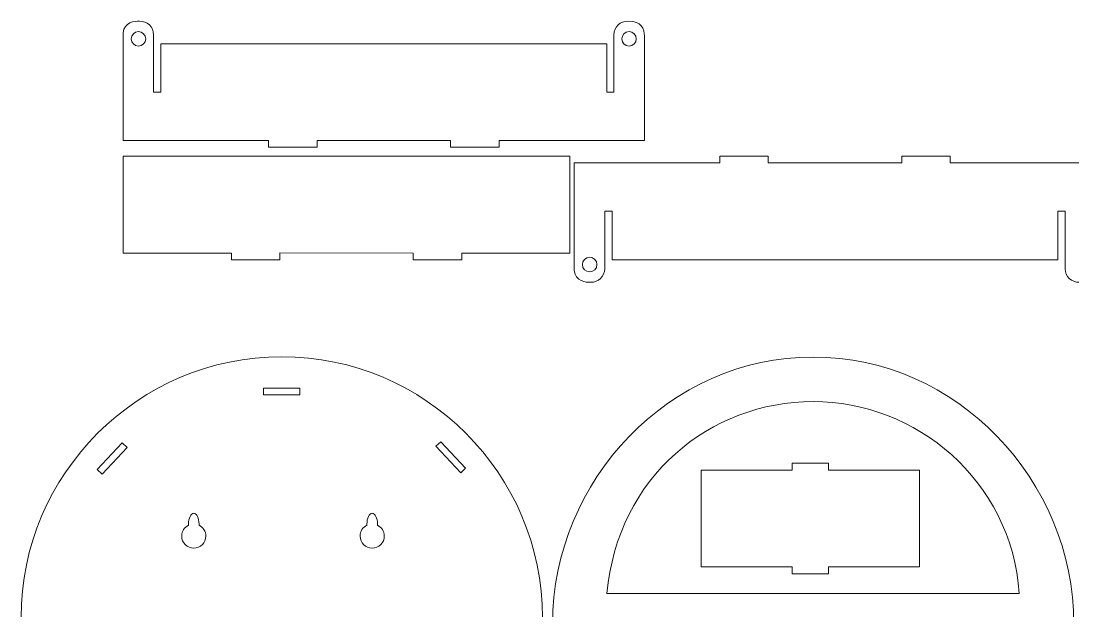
# Model space of a CAD drawing. Header units: centimetres. Extents: x -57 to 60, y -43 to 40.
# Drawn here: x -57.5 to 10.7, y 2.2 to 40.4 of the extents above; entities that cross this region are included whole.
import ezdxf

# ---------------------------------------------------------------- set-up
doc = ezdxf.new("R2010")
doc.units = ezdxf.units.CM
doc.header["$MEASUREMENT"] = 0
doc.layers.add('layer 1', color=7, linetype='Continuous')

msp = doc.modelspace()

# ---------------------------------------------------------------- linework, layer by layer
at = {"layer": 'layer 1', "color": 250, "lineweight": 9}
for points, knots in [([(-29.65228, 32.21335), (-29.65228, 32.21335), (-29.65228, 32.64704), (-29.65228, 32.64704), (-29.65228, 32.64704), (-29.65228, 32.64704), (-38.29825, 32.64704), (-38.29825, 32.64704), (-38.29825, 32.64704), (-38.29825, 32.64704), (-38.29825, 32.21335), (-38.29825, 32.21335), (-38.29825, 32.21335), (-38.29825, 32.21335), (-41.44224, 32.21335), (-41.44224, 32.21335), (-41.44224, 32.21335), (-41.44224, 32.21335), (-41.44224, 32.64704), (-41.44224, 32.64704), (-41.44224, 32.64704), (-41.44224, 32.64704), (-50.87384, 32.64704), (-50.87384, 32.64704), (-50.87384, 32.64704), (-50.87384, 32.64704), (-50.87393, 39.62548), (-50.87393, 39.62548), (-50.87393, 39.62548), (-50.80131, 40.3323), (-50.11914, 40.3945), (-49.81788, 40.39215), (-49.81788, 40.39215), (-49.31308, 40.38807), (-48.89958, 40.03665), (-48.89958, 39.50928), (-48.89958, 39.50928), (-48.89958, 39.50928), (-48.89968, 39.185), (-48.89968, 39.185), (-48.89968, 39.185), (-48.89968, 39.185), (-48.89968, 35.78692), (-48.89968, 35.78692), (-48.89968, 35.78692), (-48.89968, 35.78692), (-48.42922, 35.78692), (-48.42922, 35.78692), (-48.42922, 35.78692), (-48.42922, 35.78692), (-48.42922, 38.92672), (-48.42922, 38.92672), (-48.42922, 38.92672), (-38.79656, 38.92672), (-29.16392, 38.92672), (-19.53127, 38.92672), (-19.53127, 38.92672), (-19.53127, 38.92672), (-19.53127, 35.78692), (-19.53127, 35.78692), (-19.53127, 35.78692), (-19.53127, 35.78692), (-19.06086, 35.78692), (-19.06086, 35.78692), (-19.06086, 35.78692), (-19.06086, 35.78692), (-19.06095, 39.185), (-19.06095, 39.185), (-19.06095, 39.185), (-19.06095, 39.185), (-19.06095, 39.50928), (-19.06095, 39.50928), (-19.06095, 39.50928), (-19.06095, 40.03665), (-18.64745, 40.3891), (-18.14265, 40.39215), (-18.14265, 40.39215), (-17.27137, 40.39732), (-17.08656, 39.87119), (-17.08656, 39.41228), (-17.08656, 39.41228), (-17.08656, 39.41228), (-17.08664, 32.64704), (-17.08664, 32.64704), (-17.08664, 32.64704), (-17.08664, 32.64704), (-26.50829, 32.64704), (-26.50829, 32.64704), (-26.50829, 32.64704), (-26.50829, 32.64704), (-26.50829, 32.21335), (-26.50829, 32.21335), (-26.50829, 32.21335), (-26.50829, 32.21335), (-29.65228, 32.21335), (-29.65228, 32.21335)], [0, 0, 0, 0, 0.04, 0.04, 0.04, 0.04, 0.08, 0.08, 0.08, 0.08, 0.12, 0.12, 0.12, 0.12, 0.16, 0.16, 0.16, 0.16, 0.2, 0.2, 0.2, 0.2, 0.24, 0.24, 0.24, 0.24, 0.28, 0.28, 0.28, 0.28, 0.32, 0.32, 0.32, 0.32, 0.36, 0.36, 0.36, 0.36, 0.4, 0.4, 0.4, 0.4, 0.44, 0.44, 0.44, 0.44, 0.48, 0.48, 0.48, 0.48, 0.52, 0.52, 0.52, 0.52, 0.56, 0.56, 0.56, 0.56, 0.6, 0.6, 0.6, 0.6, 0.64, 0.64, 0.64, 0.64, 0.68, 0.68, 0.68, 0.68, 0.72, 0.72, 0.72, 0.72, 0.76, 0.76, 0.76, 0.76, 0.8, 0.8, 0.8, 0.8, 0.84, 0.84, 0.84, 0.84, 0.88, 0.88, 0.88, 0.88, 0.92, 0.92, 0.92, 0.92, 1, 1, 1, 1]), ([(-49.8768, 38.77118), (-49.61706, 38.77118), (-49.40639, 38.98202), (-49.40639, 39.24215), (-49.40639, 39.24215), (-49.40639, 39.50229), (-49.61706, 39.71312), (-49.8768, 39.71312), (-49.8768, 39.71312), (-50.13663, 39.71312), (-50.3472, 39.50229), (-50.3472, 39.24215), (-50.3472, 39.24215), (-50.3472, 38.98202), (-50.13663, 38.77118), (-49.8768, 38.77118)], [0, 0, 0, 0, 0.2, 0.2, 0.2, 0.2, 0.4, 0.4, 0.4, 0.4, 0.6, 0.6, 0.6, 0.6, 1, 1, 1, 1]), ([(-18.55414, 39.24215), (-18.55414, 38.98202), (-18.34348, 38.77118), (-18.08374, 38.77118), (-18.08374, 38.77118), (-17.82389, 38.77118), (-17.61329, 38.98202), (-17.61329, 39.24215), (-17.61329, 39.24215), (-17.61329, 39.50229), (-17.82389, 39.71312), (-18.08374, 39.71312), (-18.08374, 39.71312), (-18.34348, 39.71312), (-18.55414, 39.50229), (-18.55414, 39.24215)], [0, 0, 0, 0, 0.2, 0.2, 0.2, 0.2, 0.4, 0.4, 0.4, 0.4, 0.6, 0.6, 0.6, 0.6, 1, 1, 1, 1]), ([(-32.06676, 24.92541), (-32.06676, 24.92541), (-28.92276, 24.92541), (-28.92276, 24.92541), (-28.92276, 24.92541), (-28.92276, 24.92541), (-28.92276, 25.3591), (-28.92276, 25.3591), (-28.92276, 25.3591), (-28.92276, 25.3591), (-21.91558, 25.3591), (-21.91558, 25.3591), (-21.91558, 25.3591), (-21.91558, 25.3591), (-21.91558, 31.63878), (-21.91558, 31.63878), (-21.91558, 31.63878), (-31.56837, 31.63877), (-41.22114, 31.63882), (-50.87393, 31.63877), (-50.87393, 31.63877), (-50.87393, 31.63877), (-50.87393, 25.35909), (-50.87393, 25.35909), (-50.87393, 25.35909), (-50.87393, 25.35909), (-43.85672, 25.3591), (-43.85672, 25.3591), (-43.85672, 25.3591), (-43.85672, 25.3591), (-43.85672, 24.92541), (-43.85672, 24.92541), (-43.85672, 24.92541), (-43.85672, 24.92541), (-40.71273, 24.92541), (-40.71273, 24.92541), (-40.71273, 24.92541), (-40.71273, 24.92541), (-40.71275, 25.36855), (-40.71275, 25.36855), (-40.71275, 25.36855), (-40.71275, 25.36855), (-32.06676, 25.3591), (-32.06676, 25.3591), (-32.06676, 25.3591), (-32.06676, 25.3591), (-32.06676, 24.92541), (-32.06676, 24.92541)], [0, 0, 0, 0, 0.07692308, 0.07692308, 0.07692308, 0.07692308, 0.15384615, 0.15384615, 0.15384615, 0.15384615, 0.23076923, 0.23076923, 0.23076923, 0.23076923, 0.30769231, 0.30769231, 0.30769231, 0.30769231, 0.38461538, 0.38461538, 0.38461538, 0.38461538, 0.46153846, 0.46153846, 0.46153846, 0.46153846, 0.53846154, 0.53846154, 0.53846154, 0.53846154, 0.61538462, 0.61538462, 0.61538462, 0.61538462, 0.69230769, 0.69230769, 0.69230769, 0.69230769, 0.76923077, 0.76923077, 0.76923077, 0.76923077, 0.84615385, 0.84615385, 0.84615385, 0.84615385, 1, 1, 1, 1]), ([(-0.40977, 31.63881), (-0.40977, 31.63881), (-0.40977, 31.20511), (-0.40977, 31.20511), (-0.40977, 31.20511), (-0.40977, 31.20511), (-9.05574, 31.20511), (-9.05574, 31.20511), (-9.05574, 31.20511), (-9.05574, 31.20511), (-9.05574, 31.63881), (-9.05574, 31.63881), (-9.05574, 31.63881), (-9.05574, 31.63881), (-12.19973, 31.63881), (-12.19973, 31.63881), (-12.19973, 31.63881), (-12.19973, 31.63881), (-12.19973, 31.20511), (-12.19973, 31.20511), (-12.19973, 31.20511), (-12.19973, 31.20511), (-21.63133, 31.20511), (-21.63133, 31.20511), (-21.63133, 31.20511), (-21.63133, 31.20511), (-21.63142, 24.22668), (-21.63142, 24.22668), (-21.63142, 24.22668), (-21.5588, 23.51985), (-20.87663, 23.45765), (-20.57537, 23.46), (-20.57537, 23.46), (-20.07057, 23.46409), (-19.65707, 23.81551), (-19.65707, 24.34287), (-19.65707, 24.34287), (-19.65707, 24.34287), (-19.65716, 24.66716), (-19.65716, 24.66716), (-19.65716, 24.66716), (-19.65716, 24.66716), (-19.65716, 28.06524), (-19.65716, 28.06524), (-19.65716, 28.06524), (-19.65716, 28.06524), (-19.18671, 28.06524), (-19.18671, 28.06524), (-19.18671, 28.06524), (-19.18671, 28.06524), (-19.18671, 24.92543), (-19.18671, 24.92543), (-19.18671, 24.92543), (-9.55405, 24.92543), (0.07859, 24.92543), (9.71124, 24.92543), (9.71124, 24.92543), (9.71124, 24.92543), (9.71124, 28.06524), (9.71124, 28.06524), (9.71124, 28.06524), (9.71124, 28.06524), (10.18165, 28.06524), (10.18165, 28.06524), (10.18165, 28.06524), (10.18165, 28.06524), (10.18156, 24.66716), (10.18156, 24.66716), (10.18156, 24.66716), (10.18156, 24.66716), (10.18156, 24.34287), (10.18156, 24.34287), (10.18156, 24.34287), (10.18156, 23.81551), (10.59506, 23.46305), (11.09986, 23.46), (11.09986, 23.46), (11.97114, 23.45483), (12.15595, 23.98096), (12.15595, 24.43988), (12.15595, 24.43988), (12.15595, 24.43988), (12.15587, 31.20511), (12.15587, 31.20511), (12.15587, 31.20511), (12.15587, 31.20511), (2.73423, 31.20511), (2.73423, 31.20511), (2.73423, 31.20511), (2.73423, 31.20511), (2.73423, 31.63881), (2.73423, 31.63881), (2.73423, 31.63881), (2.73423, 31.63881), (-0.40977, 31.63881), (-0.40977, 31.63881)], [0, 0, 0, 0, 0.04, 0.04, 0.04, 0.04, 0.08, 0.08, 0.08, 0.08, 0.12, 0.12, 0.12, 0.12, 0.16, 0.16, 0.16, 0.16, 0.2, 0.2, 0.2, 0.2, 0.24, 0.24, 0.24, 0.24, 0.28, 0.28, 0.28, 0.28, 0.32, 0.32, 0.32, 0.32, 0.36, 0.36, 0.36, 0.36, 0.4, 0.4, 0.4, 0.4, 0.44, 0.44, 0.44, 0.44, 0.48, 0.48, 0.48, 0.48, 0.52, 0.52, 0.52, 0.52, 0.56, 0.56, 0.56, 0.56, 0.6, 0.6, 0.6, 0.6, 0.64, 0.64, 0.64, 0.64, 0.68, 0.68, 0.68, 0.68, 0.72, 0.72, 0.72, 0.72, 0.76, 0.76, 0.76, 0.76, 0.8, 0.8, 0.8, 0.8, 0.84, 0.84, 0.84, 0.84, 0.88, 0.88, 0.88, 0.88, 0.92, 0.92, 0.92, 0.92, 1, 1, 1, 1]), ([(-20.63429, 25.08097), (-20.37455, 25.08097), (-20.16388, 24.87013), (-20.16388, 24.61), (-20.16388, 24.61), (-20.16388, 24.34986), (-20.37455, 24.13903), (-20.63429, 24.13903), (-20.63429, 24.13903), (-20.89411, 24.13903), (-21.10469, 24.34986), (-21.10469, 24.61), (-21.10469, 24.61), (-21.10469, 24.87013), (-20.89411, 25.08097), (-20.63429, 25.08097)], [0, 0, 0, 0, 0.2, 0.2, 0.2, 0.2, 0.4, 0.4, 0.4, 0.4, 0.6, 0.6, 0.6, 0.6, 1, 1, 1, 1]), ([(-57.48761, 1.73867), (-57.48761, 1.73867), (-57.48761, -42.67022), (-57.48761, -42.67022), (-57.48761, -42.67022), (-57.48761, -42.67022), (-23.68971, -42.67022), (-23.68971, -42.67022), (-23.68971, -42.67022), (-23.68971, -42.67022), (-23.68971, 1.73867), (-23.68971, 1.73867), (-23.68971, 1.73867), (-23.68971, 11.03309), (-31.29421, 18.6376), (-40.58866, 18.6376), (-40.58866, 18.6376), (-49.88308, 18.6376), (-57.48761, 11.03309), (-57.48761, 1.73867)], [0, 0, 0, 0, 0.16666667, 0.16666667, 0.16666667, 0.16666667, 0.33333333, 0.33333333, 0.33333333, 0.33333333, 0.5, 0.5, 0.5, 0.5, 0.66666667, 0.66666667, 0.66666667, 0.66666667, 1, 1, 1, 1]), ([(-23.04618, 1.32536), (-23.04618, 1.32536), (10.75156, 1.32536), (10.75156, 1.32536), (10.75156, 1.32536), (10.72564, 10.63999), (3.16736, 18.61743), (-6.1473, 18.61743), (-6.1473, 18.61743), (-15.46198, 18.61743), (-23.02025, 10.63999), (-23.04618, 1.32536)], [0, 0, 0, 0, 0.25, 0.25, 0.25, 0.25, 0.5, 0.5, 0.5, 0.5, 1, 1, 1, 1]), ([(-39.41809, 16.15908), (-39.41809, 16.15908), (-41.77609, 16.15908), (-41.77609, 16.15908), (-41.77609, 16.15908), (-41.77609, 16.15908), (-41.77609, 16.59924), (-41.77609, 16.59924), (-41.77609, 16.59924), (-41.77609, 16.59924), (-39.41809, 16.59924), (-39.41809, 16.59924), (-39.41809, 16.59924), (-39.41809, 16.59924), (-39.41809, 16.15908), (-39.41809, 16.15908)], [0, 0, 0, 0, 0.2, 0.2, 0.2, 0.2, 0.4, 0.4, 0.4, 0.4, 0.6, 0.6, 0.6, 0.6, 1, 1, 1, 1]), ([(7.21163, 3.29043), (6.67967, 10.64973), (0.52456, 15.72672), (-6.15297, 15.72731), (-6.15297, 15.72731), (-12.8305, 15.72789), (-18.83408, 10.85335), (-19.51377, 3.29043), (-19.51377, 3.29043), (-19.51377, 3.29043), (7.21163, 3.29043), (7.21163, 3.29043)], [0, 0, 0, 0, 0.25, 0.25, 0.25, 0.25, 0.5, 0.5, 0.5, 0.5, 1, 1, 1, 1]), ([(-50.61894, 12.75196), (-50.61894, 12.75196), (-52.22708, 11.02744), (-52.22708, 11.02744), (-52.22708, 11.02744), (-52.22708, 11.02744), (-52.54901, 11.3276), (-52.54901, 11.3276), (-52.54901, 11.3276), (-52.54901, 11.3276), (-50.94085, 13.05214), (-50.94085, 13.05214), (-50.94085, 13.05214), (-50.94085, 13.05214), (-50.61894, 12.75196), (-50.61894, 12.75196)], [0, 0, 0, 0, 0.2, 0.2, 0.2, 0.2, 0.4, 0.4, 0.4, 0.4, 0.6, 0.6, 0.6, 0.6, 1, 1, 1, 1]), ([(-28.99492, 11.10364), (-28.99492, 11.10364), (-30.60307, 12.82817), (-30.60307, 12.82817), (-30.60307, 12.82817), (-30.60307, 12.82817), (-30.28117, 13.12836), (-30.28117, 13.12836), (-30.28117, 13.12836), (-30.28117, 13.12836), (-28.673, 11.40381), (-28.673, 11.40381), (-28.673, 11.40381), (-28.673, 11.40381), (-28.99492, 11.10364), (-28.99492, 11.10364)], [0, 0, 0, 0, 0.2, 0.2, 0.2, 0.2, 0.4, 0.4, 0.4, 0.4, 0.6, 0.6, 0.6, 0.6, 1, 1, 1, 1]), ([(-7.50966, 11.28999), (-7.50966, 11.28999), (-13.40464, 11.28999), (-13.40464, 11.28999), (-13.40464, 11.28999), (-13.40464, 11.28999), (-13.40464, 5.01031), (-13.40464, 5.01031), (-13.40464, 5.01031), (-13.40464, 5.01031), (-7.50966, 5.01031), (-7.50966, 5.01031), (-7.50966, 5.01031), (-7.50966, 5.01031), (-7.50966, 4.57015), (-7.50966, 4.57015), (-7.50966, 4.57015), (-7.50966, 4.57015), (-5.15167, 4.57015), (-5.15167, 4.57015), (-5.15167, 4.57015), (-5.15167, 4.57015), (-5.15167, 5.01031), (-5.15167, 5.01031), (-5.15167, 5.01031), (-5.15167, 5.01031), (0.74331, 5.01031), (0.74331, 5.01031), (0.74331, 5.01031), (0.74331, 5.01031), (0.74331, 11.28999), (0.74331, 11.28999), (0.74331, 11.28999), (0.74331, 11.28999), (-5.15167, 11.28999), (-5.15167, 11.28999), (-5.15167, 11.28999), (-5.15167, 11.28999), (-5.15167, 11.73015), (-5.15167, 11.73015), (-5.15167, 11.73015), (-5.15167, 11.73015), (-7.50966, 11.73015), (-7.50966, 11.73015), (-7.50966, 11.73015), (-7.50966, 11.73015), (-7.50966, 11.28999), (-7.50966, 11.28999)], [0, 0, 0, 0, 0.07692308, 0.07692308, 0.07692308, 0.07692308, 0.15384615, 0.15384615, 0.15384615, 0.15384615, 0.23076923, 0.23076923, 0.23076923, 0.23076923, 0.30769231, 0.30769231, 0.30769231, 0.30769231, 0.38461538, 0.38461538, 0.38461538, 0.38461538, 0.46153846, 0.46153846, 0.46153846, 0.46153846, 0.53846154, 0.53846154, 0.53846154, 0.53846154, 0.61538462, 0.61538462, 0.61538462, 0.61538462, 0.69230769, 0.69230769, 0.69230769, 0.69230769, 0.76923077, 0.76923077, 0.76923077, 0.76923077, 0.84615385, 0.84615385, 0.84615385, 0.84615385, 1, 1, 1, 1]), ([(-46.29131, 6.22478), (-46.72493, 6.22478), (-47.07636, 6.57585), (-47.07636, 7.00905), (-47.07636, 7.00905), (-47.07636, 7.3203), (-46.89487, 7.5892), (-46.63192, 7.71587), (-46.63192, 7.71587), (-46.63334, 7.74128), (-46.63405, 7.76712), (-46.63405, 7.79332), (-46.63405, 7.79332), (-46.63405, 8.17724), (-46.48061, 8.48843), (-46.29131, 8.48843), (-46.29131, 8.48843), (-46.10206, 8.48843), (-45.94871, 8.17724), (-45.94871, 7.79332), (-45.94871, 7.79332), (-45.94871, 7.76712), (-45.94944, 7.74128), (-45.9508, 7.71587), (-45.9508, 7.71587), (-45.68791, 7.5892), (-45.50641, 7.3203), (-45.50641, 7.00905), (-45.50641, 7.00905), (-45.50641, 6.57585), (-45.85784, 6.22478), (-46.29131, 6.22478)], [0, 0, 0, 0, 0.11111111, 0.11111111, 0.11111111, 0.11111111, 0.22222222, 0.22222222, 0.22222222, 0.22222222, 0.33333333, 0.33333333, 0.33333333, 0.33333333, 0.44444444, 0.44444444, 0.44444444, 0.44444444, 0.55555556, 0.55555556, 0.55555556, 0.55555556, 0.66666667, 0.66666667, 0.66666667, 0.66666667, 0.77777778, 0.77777778, 0.77777778, 0.77777778, 1, 1, 1, 1]), ([(-35.51349, 7.0087), (-35.51349, 7.31996), (-35.332, 7.58884), (-35.06906, 7.71551), (-35.06906, 7.71551), (-35.07047, 7.74094), (-35.0712, 7.76677), (-35.0712, 7.79298), (-35.0712, 7.79298), (-35.0712, 8.1769), (-34.91775, 8.48808), (-34.72846, 8.48808), (-34.72846, 8.48808), (-34.5392, 8.48808), (-34.38586, 8.1769), (-34.38586, 7.79298), (-34.38586, 7.79298), (-34.38586, 7.76677), (-34.38658, 7.74094), (-34.38794, 7.71551), (-34.38794, 7.71551), (-34.12504, 7.58884), (-33.94355, 7.31996), (-33.94355, 7.0087), (-33.94355, 7.0087), (-33.94355, 6.57551), (-34.29497, 6.22443), (-34.72846, 6.22443), (-34.72846, 6.22443), (-35.16207, 6.22443), (-35.51349, 6.57551), (-35.51349, 7.0087)], [0, 0, 0, 0, 0.11111111, 0.11111111, 0.11111111, 0.11111111, 0.22222222, 0.22222222, 0.22222222, 0.22222222, 0.33333333, 0.33333333, 0.33333333, 0.33333333, 0.44444444, 0.44444444, 0.44444444, 0.44444444, 0.55555556, 0.55555556, 0.55555556, 0.55555556, 0.66666667, 0.66666667, 0.66666667, 0.66666667, 0.77777778, 0.77777778, 0.77777778, 0.77777778, 1, 1, 1, 1])]:
    msp.add_open_spline(points, degree=3, knots=knots, dxfattribs=at)

doc.saveas('drawing.dxf')
